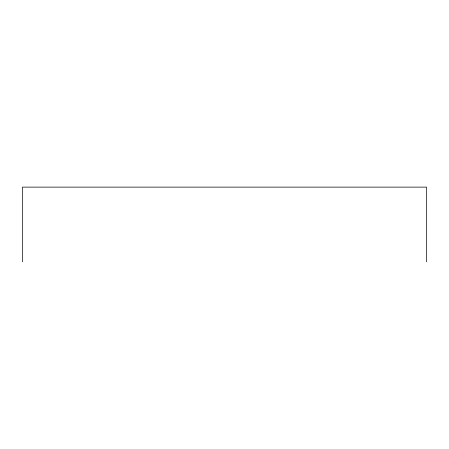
<?xml version="1.0" encoding="UTF-8"?>
<svg xmlns="http://www.w3.org/2000/svg" width="449" height="449" viewBox="0 0 449 449"><rect width="100%" height="100%" fill="white"/><g stroke="black" fill="none" stroke-linecap="round" stroke-linejoin="round"><path stroke-width="0.67" d="M426.55 261.879L426.55 187.121L22.45 187.121L22.45 261.879"/></g></svg>
